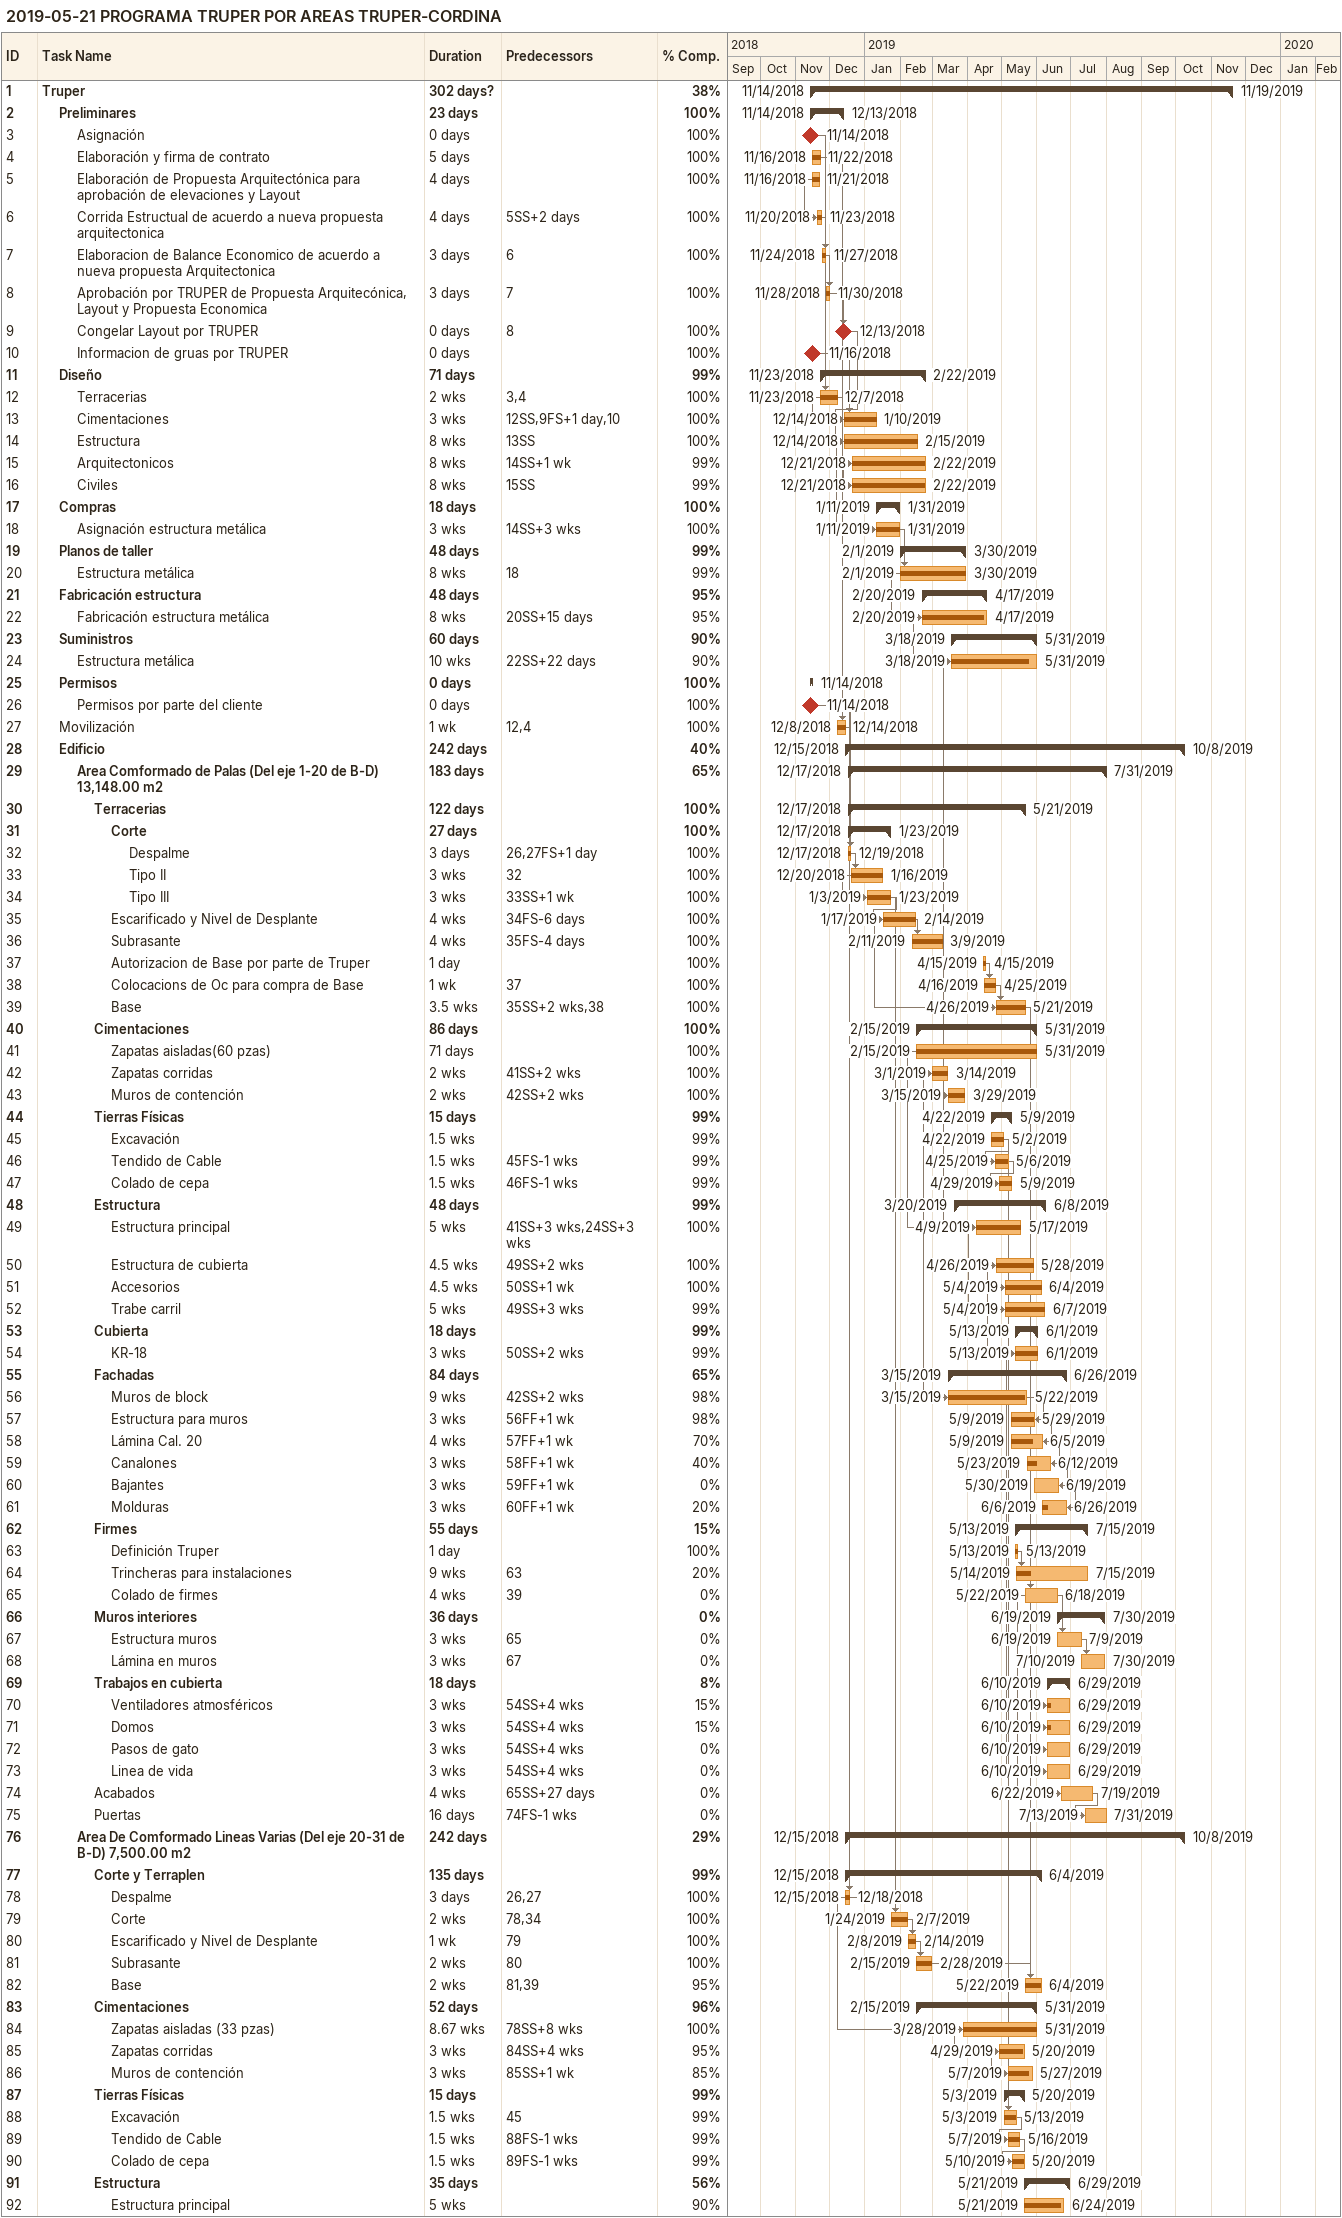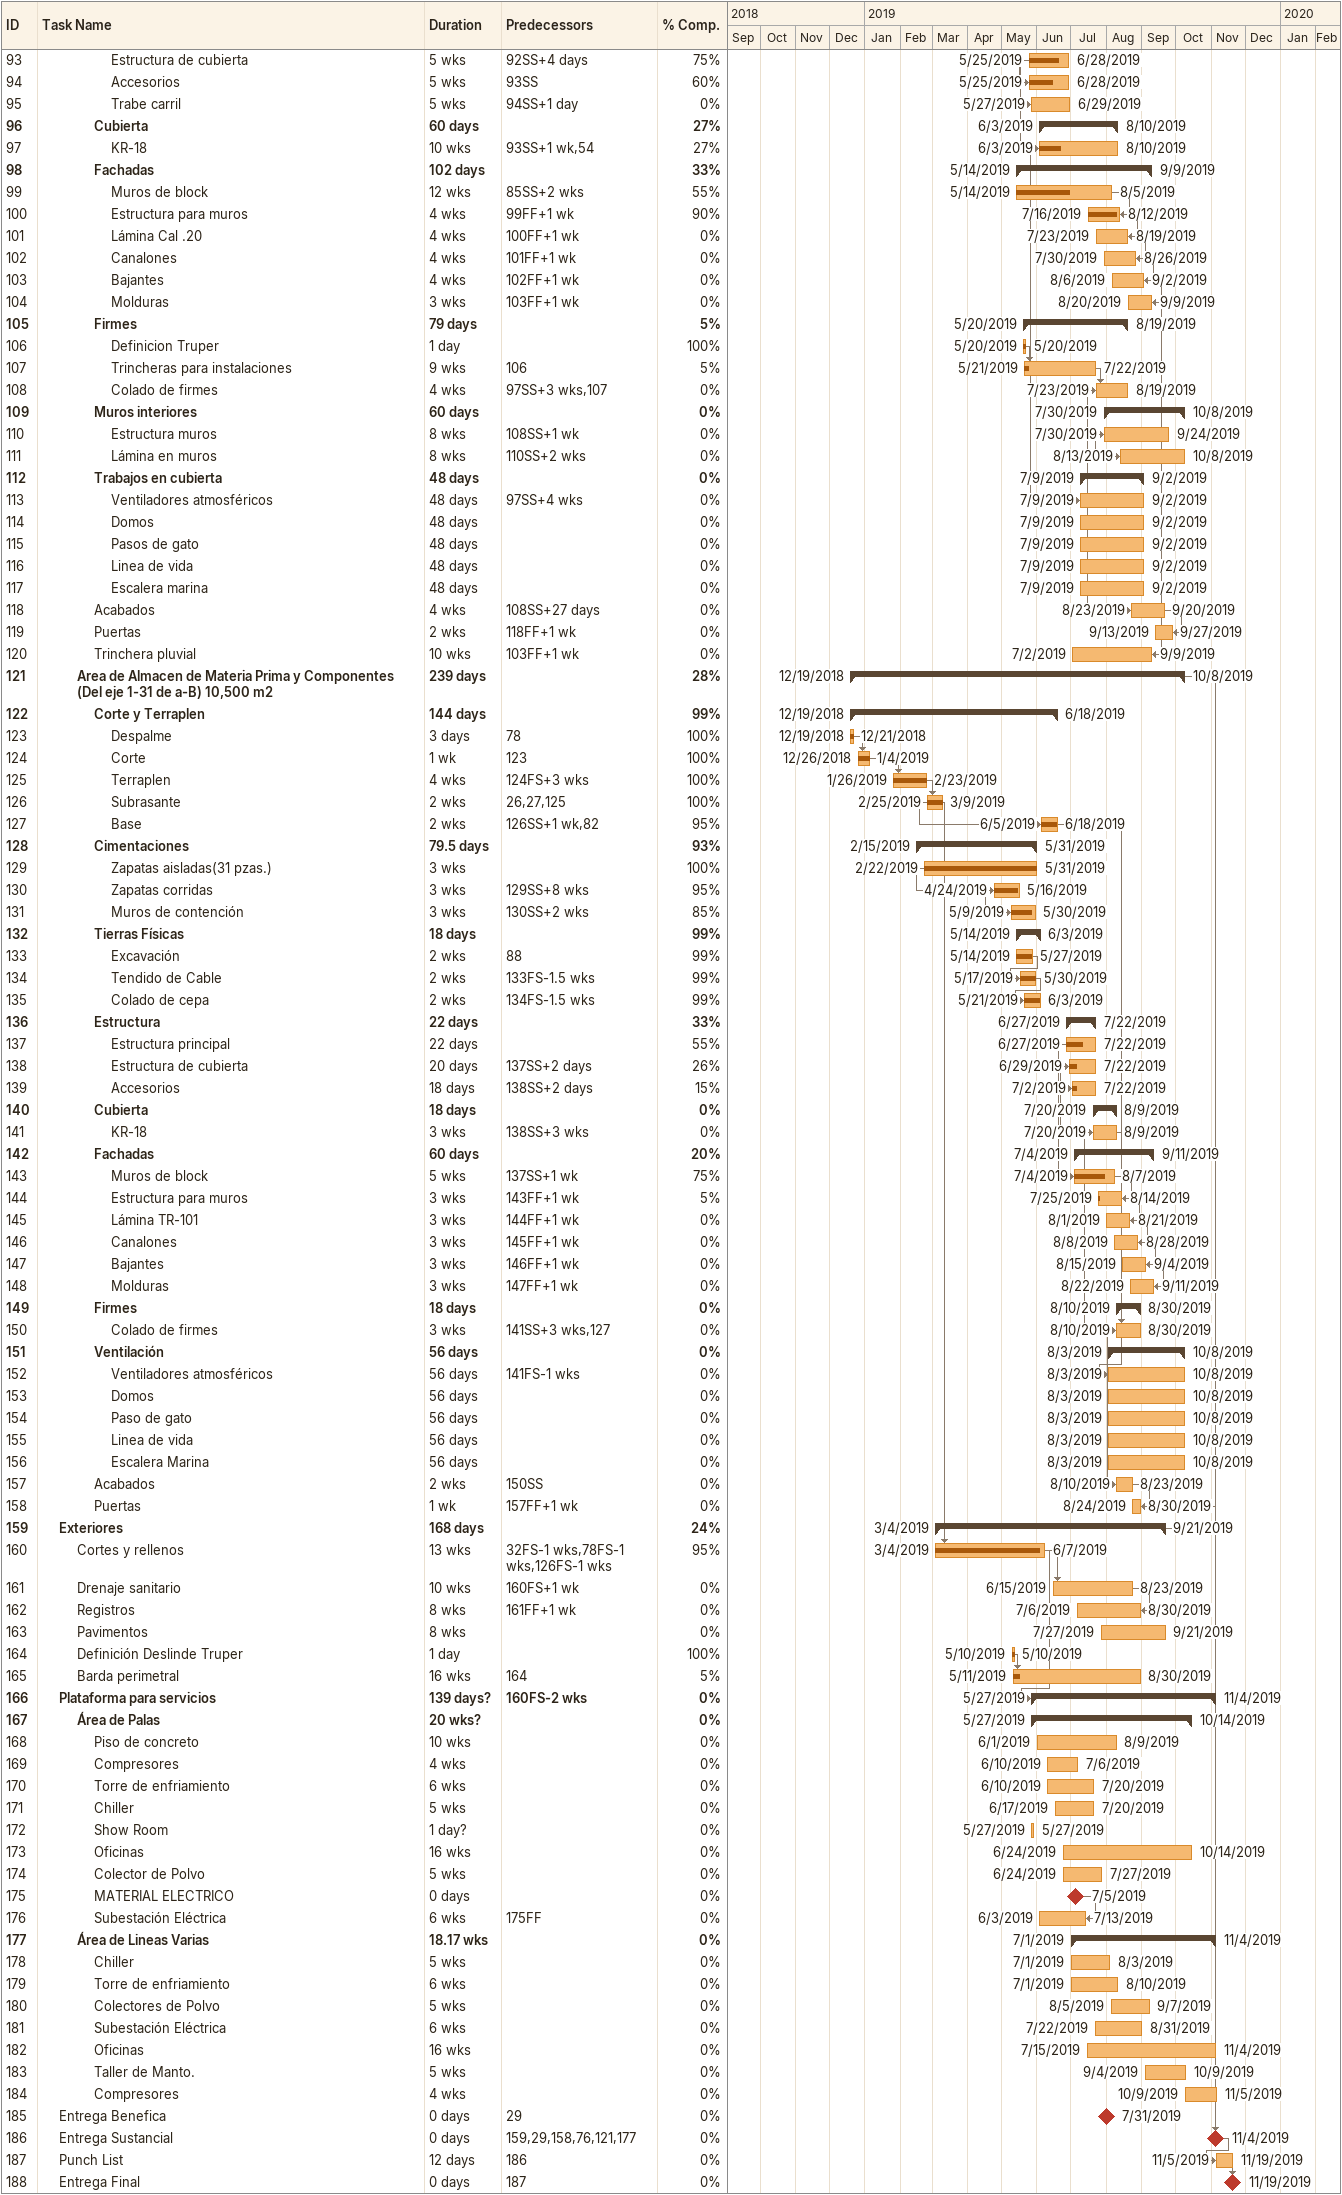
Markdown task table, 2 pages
2019-05-21 PROGRAMA TRUPER POR AREAS TRUPER-CORDINA

| ID | Level | Task | Duration | Start | Finish | Predecessors | % complete |
|---|---|---|---|---|---|---|---|
| 1 | 1 | **Truper** | 302d? | 2018-11-14 | 2019-11-19 |  | 38 |
| 2 | 2 | **Preliminares** | 23d | 2018-11-14 | 2018-12-13 |  | 100 |
| 3 | 3 | Asignación | 0d | 2018-11-14 | 2018-11-14 |  | 100 |
| 4 | 3 | Elaboración y firma de contrato | 5d | 2018-11-16 | 2018-11-22 |  | 100 |
| 5 | 3 | Elaboración de Propuesta Arquitectónica para aprobación de elevaciones y Layout | 4d | 2018-11-16 | 2018-11-21 |  | 100 |
| 6 | 3 | Corrida Estructual de acuerdo a nueva propuesta arquitectonica | 4d | 2018-11-20 | 2018-11-23 | 5SS+2d | 100 |
| 7 | 3 | Elaboracion de Balance Economico de acuerdo a nueva propuesta Arquitectonica | 3d | 2018-11-24 | 2018-11-27 | 6 | 100 |
| 8 | 3 | Aprobación por TRUPER de Propuesta Arquitecónica, Layout y Propuesta Economica | 3d | 2018-11-28 | 2018-11-30 | 7 | 100 |
| 9 | 3 | Congelar Layout por TRUPER | 0d | 2018-12-13 | 2018-12-13 | 8 | 100 |
| 10 | 3 | Informacion de gruas por TRUPER | 0d | 2018-11-16 | 2018-11-16 |  | 100 |
| 11 | 2 | **Diseño** | 71d | 2018-11-23 | 2019-02-22 |  | 99 |
| 12 | 3 | Terracerias | 2w | 2018-11-23 | 2018-12-07 | 3, 4 | 100 |
| 13 | 3 | Cimentaciones | 3w | 2018-12-14 | 2019-01-10 | 12SS, 9FS+1d, 10 | 100 |
| 14 | 3 | Estructura | 8w | 2018-12-14 | 2019-02-15 | 13SS | 100 |
| 15 | 3 | Arquitectonicos | 8w | 2018-12-21 | 2019-02-22 | 14SS+1w | 99 |
| 16 | 3 | Civiles | 8w | 2018-12-21 | 2019-02-22 | 15SS | 99 |
| 17 | 2 | **Compras** | 18d | 2019-01-11 | 2019-01-31 |  | 100 |
| 18 | 3 | Asignación estructura metálica | 3w | 2019-01-11 | 2019-01-31 | 14SS+3w | 100 |
| 19 | 2 | **Planos de taller** | 48d | 2019-02-01 | 2019-03-30 |  | 99 |
| 20 | 3 | Estructura metálica | 8w | 2019-02-01 | 2019-03-30 | 18 | 99 |
| 21 | 2 | **Fabricación estructura** | 48d | 2019-02-20 | 2019-04-17 |  | 95 |
| 22 | 3 | Fabricación estructura metálica | 8w | 2019-02-20 | 2019-04-17 | 20SS+15d | 95 |
| 23 | 2 | **Suministros** | 60d | 2019-03-18 | 2019-05-31 |  | 90 |
| 24 | 3 | Estructura metálica | 10w | 2019-03-18 | 2019-05-31 | 22SS+22d | 90 |
| 25 | 2 | **Permisos** | 0d | 2018-11-14 | 2018-11-14 |  | 100 |
| 26 | 3 | Permisos por parte del cliente | 0d | 2018-11-14 | 2018-11-14 |  | 100 |
| 27 | 2 | Movilización | 1w | 2018-12-08 | 2018-12-14 | 12, 4 | 100 |
| 28 | 2 | **Edificio** | 242d | 2018-12-15 | 2019-10-08 |  | 40 |
| 29 | 3 | **Area Comformado de Palas (Del eje 1-20 de B-D) 13,148.00 m2** | 183d | 2018-12-17 | 2019-07-31 |  | 65 |
| 30 | 4 | **Terracerias** | 122d | 2018-12-17 | 2019-05-21 |  | 100 |
| 31 | 5 | **Corte** | 27d | 2018-12-17 | 2019-01-23 |  | 100 |
| 32 | 6 | Despalme | 3d | 2018-12-17 | 2018-12-19 | 26, 27FS+1d | 100 |
| 33 | 6 | Tipo II | 3w | 2018-12-20 | 2019-01-16 | 32 | 100 |
| 34 | 6 | Tipo III | 3w | 2019-01-03 | 2019-01-23 | 33SS+1w | 100 |
| 35 | 5 | Escarificado y Nivel de Desplante | 4w | 2019-01-17 | 2019-02-14 | 34FS-6d | 100 |
| 36 | 5 | Subrasante | 4w | 2019-02-11 | 2019-03-09 | 35FS-4d | 100 |
| 37 | 5 | Autorizacion de Base por parte de Truper | 1d | 2019-04-15 | 2019-04-15 |  | 100 |
| 38 | 5 | Colocacions de Oc para compra de Base | 1w | 2019-04-16 | 2019-04-25 | 37 | 100 |
| 39 | 5 | Base | 3.5w | 2019-04-26 | 2019-05-21 | 35SS+2w, 38 | 100 |
| 40 | 4 | **Cimentaciones** | 86d | 2019-02-15 | 2019-05-31 |  | 100 |
| 41 | 5 | Zapatas aisladas(60 pzas) | 71d | 2019-02-15 | 2019-05-31 |  | 100 |
| 42 | 5 | Zapatas corridas | 2w | 2019-03-01 | 2019-03-14 | 41SS+2w | 100 |
| 43 | 5 | Muros de contención | 2w | 2019-03-15 | 2019-03-29 | 42SS+2w | 100 |
| 44 | 4 | **Tierras Físicas** | 15d | 2019-04-22 | 2019-05-09 |  | 99 |
| 45 | 5 | Excavación | 1.5w | 2019-04-22 | 2019-05-02 |  | 99 |
| 46 | 5 | Tendido de Cable | 1.5w | 2019-04-25 | 2019-05-06 | 45FS-1w | 99 |
| 47 | 5 | Colado de cepa | 1.5w | 2019-04-29 | 2019-05-09 | 46FS-1w | 99 |
| 48 | 4 | **Estructura** | 48d | 2019-03-20 | 2019-06-08 |  | 99 |
| 49 | 5 | Estructura principal | 5w | 2019-04-09 | 2019-05-17 | 41SS+3w, 24SS+3w | 100 |
| 50 | 5 | Estructura de cubierta | 4.5w | 2019-04-26 | 2019-05-28 | 49SS+2w | 100 |
| 51 | 5 | Accesorios | 4.5w | 2019-05-04 | 2019-06-04 | 50SS+1w | 100 |
| 52 | 5 | Trabe carril | 5w | 2019-05-04 | 2019-06-07 | 49SS+3w | 99 |
| 53 | 4 | **Cubierta** | 18d | 2019-05-13 | 2019-06-01 |  | 99 |
| 54 | 5 | KR-18 | 3w | 2019-05-13 | 2019-06-01 | 50SS+2w | 99 |
| 55 | 4 | **Fachadas** | 84d | 2019-03-15 | 2019-06-26 |  | 65 |
| 56 | 5 | Muros de block | 9w | 2019-03-15 | 2019-05-22 | 42SS+2w | 98 |
| 57 | 5 | Estructura para muros | 3w | 2019-05-09 | 2019-05-29 | 56FF+1w | 98 |
| 58 | 5 | Lámina Cal. 20 | 4w | 2019-05-09 | 2019-06-05 | 57FF+1w | 70 |
| 59 | 5 | Canalones | 3w | 2019-05-23 | 2019-06-12 | 58FF+1w | 40 |
| 60 | 5 | Bajantes | 3w | 2019-05-30 | 2019-06-19 | 59FF+1w | 0 |
| 61 | 5 | Molduras | 3w | 2019-06-06 | 2019-06-26 | 60FF+1w | 20 |
| 62 | 4 | **Firmes** | 55d | 2019-05-13 | 2019-07-15 |  | 15 |
| 63 | 5 | Definición Truper | 1d | 2019-05-13 | 2019-05-13 |  | 100 |
| 64 | 5 | Trincheras para instalaciones | 9w | 2019-05-14 | 2019-07-15 | 63 | 20 |
| 65 | 5 | Colado de firmes | 4w | 2019-05-22 | 2019-06-18 | 39 | 0 |
| 66 | 4 | **Muros interiores** | 36d | 2019-06-19 | 2019-07-30 |  | 0 |
| 67 | 5 | Estructura muros | 3w | 2019-06-19 | 2019-07-09 | 65 | 0 |
| 68 | 5 | Lámina en muros | 3w | 2019-07-10 | 2019-07-30 | 67 | 0 |
| 69 | 4 | **Trabajos en cubierta** | 18d | 2019-06-10 | 2019-06-29 |  | 8 |
| 70 | 5 | Ventiladores atmosféricos | 3w | 2019-06-10 | 2019-06-29 | 54SS+4w | 15 |
| 71 | 5 | Domos | 3w | 2019-06-10 | 2019-06-29 | 54SS+4w | 15 |
| 72 | 5 | Pasos de gato | 3w | 2019-06-10 | 2019-06-29 | 54SS+4w | 0 |
| 73 | 5 | Linea de vida | 3w | 2019-06-10 | 2019-06-29 | 54SS+4w | 0 |
| 74 | 4 | Acabados | 4w | 2019-06-22 | 2019-07-19 | 65SS+27d | 0 |
| 75 | 4 | Puertas | 16d | 2019-07-13 | 2019-07-31 | 74FS-1w | 0 |
| 76 | 3 | **Area De Comformado Lineas Varias (Del eje 20-31 de B-D) 7,500.00 m2** | 242d | 2018-12-15 | 2019-10-08 |  | 29 |
| 77 | 4 | **Corte y Terraplen** | 135d | 2018-12-15 | 2019-06-04 |  | 99 |
| 78 | 5 | Despalme | 3d | 2018-12-15 | 2018-12-18 | 26, 27 | 100 |
| 79 | 5 | Corte | 2w | 2019-01-24 | 2019-02-07 | 78, 34 | 100 |
| 80 | 5 | Escarificado y Nivel de Desplante | 1w | 2019-02-08 | 2019-02-14 | 79 | 100 |
| 81 | 5 | Subrasante | 2w | 2019-02-15 | 2019-02-28 | 80 | 100 |
| 82 | 5 | Base | 2w | 2019-05-22 | 2019-06-04 | 81, 39 | 95 |
| 83 | 4 | **Cimentaciones** | 52d | 2019-02-15 | 2019-05-31 |  | 96 |
| 84 | 5 | Zapatas aisladas (33 pzas) | 8.67w | 2019-03-28 | 2019-05-31 | 78SS+8w | 100 |
| 85 | 5 | Zapatas corridas | 3w | 2019-04-29 | 2019-05-20 | 84SS+4w | 95 |
| 86 | 5 | Muros de contención | 3w | 2019-05-07 | 2019-05-27 | 85SS+1w | 85 |
| 87 | 4 | **Tierras Físicas** | 15d | 2019-05-03 | 2019-05-20 |  | 99 |
| 88 | 5 | Excavación | 1.5w | 2019-05-03 | 2019-05-13 | 45 | 99 |
| 89 | 5 | Tendido de Cable | 1.5w | 2019-05-07 | 2019-05-16 | 88FS-1w | 99 |
| 90 | 5 | Colado de cepa | 1.5w | 2019-05-10 | 2019-05-20 | 89FS-1w | 99 |
| 91 | 4 | **Estructura** | 35d | 2019-05-21 | 2019-06-29 |  | 56 |
| 92 | 5 | Estructura principal | 5w | 2019-05-21 | 2019-06-24 |  | 90 |
| 93 | 5 | Estructura de cubierta | 5w | 2019-05-25 | 2019-06-28 | 92SS+4d | 75 |
| 94 | 5 | Accesorios | 5w | 2019-05-25 | 2019-06-28 | 93SS | 60 |
| 95 | 5 | Trabe carril | 5w | 2019-05-27 | 2019-06-29 | 94SS+1d | 0 |
| 96 | 4 | **Cubierta** | 60d | 2019-06-03 | 2019-08-10 |  | 27 |
| 97 | 5 | KR-18 | 10w | 2019-06-03 | 2019-08-10 | 93SS+1w, 54 | 27 |
| 98 | 4 | **Fachadas** | 102d | 2019-05-14 | 2019-09-09 |  | 33 |
| 99 | 5 | Muros de block | 12w | 2019-05-14 | 2019-08-05 | 85SS+2w | 55 |
| 100 | 5 | Estructura para muros | 4w | 2019-07-16 | 2019-08-12 | 99FF+1w | 90 |
| 101 | 5 | Lámina Cal .20 | 4w | 2019-07-23 | 2019-08-19 | 100FF+1w | 0 |
| 102 | 5 | Canalones | 4w | 2019-07-30 | 2019-08-26 | 101FF+1w | 0 |
| 103 | 5 | Bajantes | 4w | 2019-08-06 | 2019-09-02 | 102FF+1w | 0 |
| 104 | 5 | Molduras | 3w | 2019-08-20 | 2019-09-09 | 103FF+1w | 0 |
| 105 | 4 | **Firmes** | 79d | 2019-05-20 | 2019-08-19 |  | 5 |
| 106 | 5 | Definicion Truper | 1d | 2019-05-20 | 2019-05-20 |  | 100 |
| 107 | 5 | Trincheras para instalaciones | 9w | 2019-05-21 | 2019-07-22 | 106 | 5 |
| 108 | 5 | Colado de firmes | 4w | 2019-07-23 | 2019-08-19 | 97SS+3w, 107 | 0 |
| 109 | 4 | **Muros interiores** | 60d | 2019-07-30 | 2019-10-08 |  | 0 |
| 110 | 5 | Estructura muros | 8w | 2019-07-30 | 2019-09-24 | 108SS+1w | 0 |
| 111 | 5 | Lámina en muros | 8w | 2019-08-13 | 2019-10-08 | 110SS+2w | 0 |
| 112 | 4 | **Trabajos en cubierta** | 48d | 2019-07-09 | 2019-09-02 |  | 0 |
| 113 | 5 | Ventiladores atmosféricos | 48d | 2019-07-09 | 2019-09-02 | 97SS+4w | 0 |
| 114 | 5 | Domos | 48d | 2019-07-09 | 2019-09-02 |  | 0 |
| 115 | 5 | Pasos de gato | 48d | 2019-07-09 | 2019-09-02 |  | 0 |
| 116 | 5 | Linea de vida | 48d | 2019-07-09 | 2019-09-02 |  | 0 |
| 117 | 5 | Escalera marina | 48d | 2019-07-09 | 2019-09-02 |  | 0 |
| 118 | 4 | Acabados | 4w | 2019-08-23 | 2019-09-20 | 108SS+27d | 0 |
| 119 | 4 | Puertas | 2w | 2019-09-13 | 2019-09-27 | 118FF+1w | 0 |
| 120 | 4 | Trinchera pluvial | 10w | 2019-07-02 | 2019-09-09 | 103FF+1w | 0 |
| 121 | 3 | **Area de Almacen de Materia Prima y Componentes (Del eje 1-31 de a-B) 10,500 m2** | 239d | 2018-12-19 | 2019-10-08 |  | 28 |
| 122 | 4 | **Corte y Terraplen** | 144d | 2018-12-19 | 2019-06-18 |  | 99 |
| 123 | 5 | Despalme | 3d | 2018-12-19 | 2018-12-21 | 78 | 100 |
| 124 | 5 | Corte | 1w | 2018-12-26 | 2019-01-04 | 123 | 100 |
| 125 | 5 | Terraplen | 4w | 2019-01-26 | 2019-02-23 | 124FS+3w | 100 |
| 126 | 5 | Subrasante | 2w | 2019-02-25 | 2019-03-09 | 26, 27, 125 | 100 |
| 127 | 5 | Base | 2w | 2019-06-05 | 2019-06-18 | 126SS+1w, 82 | 95 |
| 128 | 4 | **Cimentaciones** | 79.5d | 2019-02-15 | 2019-05-31 |  | 93 |
| 129 | 5 | Zapatas aisladas(31 pzas.) | 3w | 2019-02-22 | 2019-05-31 |  | 100 |
| 130 | 5 | Zapatas corridas | 3w | 2019-04-24 | 2019-05-16 | 129SS+8w | 95 |
| 131 | 5 | Muros de contención | 3w | 2019-05-09 | 2019-05-30 | 130SS+2w | 85 |
| 132 | 4 | **Tierras Físicas** | 18d | 2019-05-14 | 2019-06-03 |  | 99 |
| 133 | 5 | Excavación | 2w | 2019-05-14 | 2019-05-27 | 88 | 99 |
| 134 | 5 | Tendido de Cable | 2w | 2019-05-17 | 2019-05-30 | 133FS-1.5w | 99 |
| 135 | 5 | Colado de cepa | 2w | 2019-05-21 | 2019-06-03 | 134FS-1.5w | 99 |
| 136 | 4 | **Estructura** | 22d | 2019-06-27 | 2019-07-22 |  | 33 |
| 137 | 5 | Estructura principal | 22d | 2019-06-27 | 2019-07-22 |  | 55 |
| 138 | 5 | Estructura de cubierta | 20d | 2019-06-29 | 2019-07-22 | 137SS+2d | 26 |
| 139 | 5 | Accesorios | 18d | 2019-07-02 | 2019-07-22 | 138SS+2d | 15 |
| 140 | 4 | **Cubierta** | 18d | 2019-07-20 | 2019-08-09 |  | 0 |
| 141 | 5 | KR-18 | 3w | 2019-07-20 | 2019-08-09 | 138SS+3w | 0 |
| 142 | 4 | **Fachadas** | 60d | 2019-07-04 | 2019-09-11 |  | 20 |
| 143 | 5 | Muros de block | 5w | 2019-07-04 | 2019-08-07 | 137SS+1w | 75 |
| 144 | 5 | Estructura para muros | 3w | 2019-07-25 | 2019-08-14 | 143FF+1w | 5 |
| 145 | 5 | Lámina TR-101 | 3w | 2019-08-01 | 2019-08-21 | 144FF+1w | 0 |
| 146 | 5 | Canalones | 3w | 2019-08-08 | 2019-08-28 | 145FF+1w | 0 |
| 147 | 5 | Bajantes | 3w | 2019-08-15 | 2019-09-04 | 146FF+1w | 0 |
| 148 | 5 | Molduras | 3w | 2019-08-22 | 2019-09-11 | 147FF+1w | 0 |
| 149 | 4 | **Firmes** | 18d | 2019-08-10 | 2019-08-30 |  | 0 |
| 150 | 5 | Colado de firmes | 3w | 2019-08-10 | 2019-08-30 | 141SS+3w, 127 | 0 |
| 151 | 4 | **Ventilación** | 56d | 2019-08-03 | 2019-10-08 |  | 0 |
| 152 | 5 | Ventiladores atmosféricos | 56d | 2019-08-03 | 2019-10-08 | 141FS-1w | 0 |
| 153 | 5 | Domos | 56d | 2019-08-03 | 2019-10-08 |  | 0 |
| 154 | 5 | Paso de gato | 56d | 2019-08-03 | 2019-10-08 |  | 0 |
| 155 | 5 | Linea de vida | 56d | 2019-08-03 | 2019-10-08 |  | 0 |
| 156 | 5 | Escalera Marina | 56d | 2019-08-03 | 2019-10-08 |  | 0 |
| 157 | 4 | Acabados | 2w | 2019-08-10 | 2019-08-23 | 150SS | 0 |
| 158 | 4 | Puertas | 1w | 2019-08-24 | 2019-08-30 | 157FF+1w | 0 |
| 159 | 2 | **Exteriores** | 168d | 2019-03-04 | 2019-09-21 |  | 24 |
| 160 | 3 | Cortes y rellenos | 13w | 2019-03-04 | 2019-06-07 | 32FS-1w, 78FS-1w, 126FS-1w | 95 |
| 161 | 3 | Drenaje sanitario | 10w | 2019-06-15 | 2019-08-23 | 160FS+1w | 0 |
| 162 | 3 | Registros | 8w | 2019-07-06 | 2019-08-30 | 161FF+1w | 0 |
| 163 | 3 | Pavimentos | 8w | 2019-07-27 | 2019-09-21 |  | 0 |
| 164 | 3 | Definición Deslinde Truper | 1d | 2019-05-10 | 2019-05-10 |  | 100 |
| 165 | 3 | Barda perimetral | 16w | 2019-05-11 | 2019-08-30 | 164 | 5 |
| 166 | 2 | **Plataforma para servicios** | 139d? | 2019-05-27 | 2019-11-04 | 160FS-2w | 0 |
| 167 | 3 | **Área de Palas** | 20w? | 2019-05-27 | 2019-10-14 |  | 0 |
| 168 | 4 | Piso de concreto | 10w | 2019-06-01 | 2019-08-09 |  | 0 |
| 169 | 4 | Compresores | 4w | 2019-06-10 | 2019-07-06 |  | 0 |
| 170 | 4 | Torre de enfriamiento | 6w | 2019-06-10 | 2019-07-20 |  | 0 |
| 171 | 4 | Chiller | 5w | 2019-06-17 | 2019-07-20 |  | 0 |
| 172 | 4 | Show Room | 1d? | 2019-05-27 | 2019-05-27 |  | 0 |
| 173 | 4 | Oficinas | 16w | 2019-06-24 | 2019-10-14 |  | 0 |
| 174 | 4 | Colector de Polvo | 5w | 2019-06-24 | 2019-07-27 |  | 0 |
| 175 | 4 | MATERIAL ELECTRICO | 0d | 2019-07-05 | 2019-07-05 |  | 0 |
| 176 | 4 | Subestación Eléctrica | 6w | 2019-06-03 | 2019-07-13 | 175FF | 0 |
| 177 | 3 | **Área de Lineas Varias** | 18.17w | 2019-07-01 | 2019-11-04 |  | 0 |
| 178 | 4 | Chiller | 5w | 2019-07-01 | 2019-08-03 |  | 0 |
| 179 | 4 | Torre de enfriamiento | 6w | 2019-07-01 | 2019-08-10 |  | 0 |
| 180 | 4 | Colectores de Polvo | 5w | 2019-08-05 | 2019-09-07 |  | 0 |
| 181 | 4 | Subestación Eléctrica | 6w | 2019-07-22 | 2019-08-31 |  | 0 |
| 182 | 4 | Oficinas | 16w | 2019-07-15 | 2019-11-04 |  | 0 |
| 183 | 4 | Taller de Manto. | 5w | 2019-09-04 | 2019-10-09 |  | 0 |
| 184 | 4 | Compresores | 4w | 2019-10-09 | 2019-11-05 |  | 0 |
| 185 | 2 | Entrega Benefica | 0d | 2019-07-31 | 2019-07-31 | 29 | 0 |
| 186 | 2 | Entrega Sustancial | 0d | 2019-11-04 | 2019-11-04 | 159, 29, 158, 76, 121, 177 | 0 |
| 187 | 2 | Punch List | 12d | 2019-11-05 | 2019-11-19 | 186 | 0 |
| 188 | 2 | Entrega Final | 0d | 2019-11-19 | 2019-11-19 | 187 | 0 |
